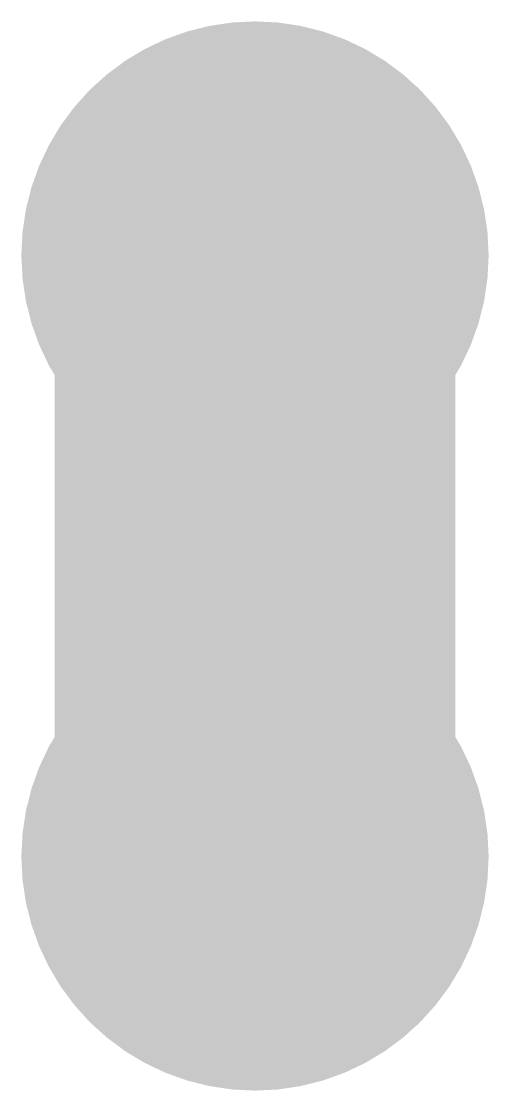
# Model space of a CAD drawing. Header units: millimetres. Extents: x 225 to 632, y 90 to 298.
# Drawn here: x 491.825 to 492.525, y 152.875 to 154.475 of the extents above; entities that cross this region are included whole.
import ezdxf

# ---------------------------------------------------------------- set-up
doc = ezdxf.new("R2010")
doc.units = ezdxf.units.MM
doc.layers.add('BottomLayer', color=5, linetype='Continuous')
doc.layers.add('ViaHoleLayer', color=16, linetype='Continuous')

msp = doc.modelspace()

# ---------------------------------------------------------------- linework, layer by layer
at = {"layer": 'BottomLayer'}
for points, const_width in [([(492, 154.125, 1), (492.35, 154.125, 1)], 0.35), ([(492.025, 154.125, 1), (492.325, 154.125, 1)], 0.3), ([(492, 153.225, 1), (492.35, 153.225, 1)], 0.35), ([(492.025, 153.225, 1), (492.325, 153.225, 1)], 0.3)]:
    msp.add_lwpolyline(points, format="xyb", close=True, dxfattribs=dict(at, const_width=const_width))
at = {"layer": 'BottomLayer', "const_width": 0.6}
msp.add_lwpolyline([(492.175, 153.225), (492.175, 154.125)], dxfattribs=at)
at = {"layer": 'ViaHoleLayer', "const_width": 0.15}
for points in [[(492.1, 154.125, 1), (492.25, 154.125, 1)], [(492.1, 153.225, 1), (492.25, 153.225, 1)]]:
    msp.add_lwpolyline(points, format="xyb", close=True, dxfattribs=at)

doc.saveas('drawing.dxf')
